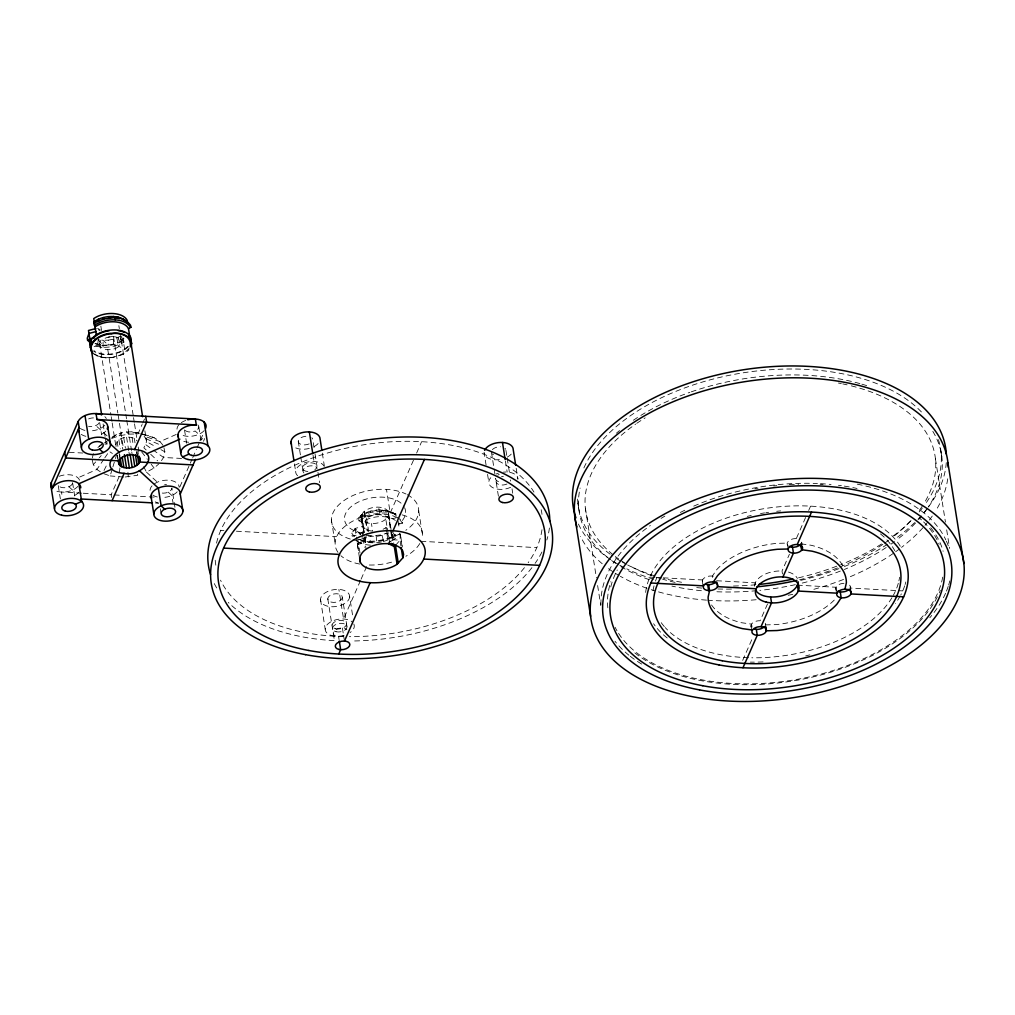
<?xml version="1.0" encoding="UTF-8"?>
<svg xmlns="http://www.w3.org/2000/svg" width="1015" height="1015" viewBox="0 0 1015 1015"><rect width="100%" height="100%" fill="white"/><g stroke="black" fill="none" stroke-linecap="round" stroke-linejoin="round"><path stroke-width="0.75" stroke-dasharray="5 3.75" d="M121.039 336.016L113.426 339.226L108.25 340.152L108.237 345.062L102.781 345.202L94.801 343.476M93.037 353.486C104.228 361.302 121.267 358.13 129.666 347.612M103.099 347.244L103.073 340.291L108.25 340.152M358.384 539.32L370.018 542.073L370.5 535.996L365.197 535.248M97.706 344.478L98.252 339.606L103.073 340.291L108.237 345.062L113.693 344.072L123.576 340.177L122.993 337.716M119.948 467.915L118.907 477.151L111.155 494.762L111.625 497.718M92.39 457.854L93.342 453.603M116.027 446.46C115.139 436.869 132.102 433.989 137.126 440.967M146.16 449.975L143.876 447.805L146.591 441.652L144.853 430.741M163.935 447.755L164.836 451.802L163.555 457.473L159.888 463.005M364.004 532.406C363.725 525.415 357.902 514.998 365.349 510.621A13.855 8.006 -9 0 1 388.339 511.877L392.399 538.178L389.494 542.581M359.386 557.514L356.95 540.652M389.671 542.67L385.738 518.919L388.314 516.064L388.58 512.981M392.399 538.178L392.069 536.707L400.291 534.575L399.999 540.145L395.482 545.499M765.247 625.456L765.5 624.327A7.333 4.238 -9 0 0 765.259 623.248M363.763 541.198L365.299 535.844L376.273 536.44L381.97 535.413L387.184 532.989L381.868 534.829L370.5 535.996M103.885 473.726L110.14 475.921L112.424 468.423M112.881 466.925L116.522 454.923M105.598 357.864L110.965 357.305M111.84 438.378L119.161 435.841L128.588 434.154L138.002 433.913L142.138 424.435M142.734 423.077L144.511 419.017M179.896 486.819L189.678 464.578M190.3 463.195L192.127 459.021M192.748 457.625L196.415 449.29M197.024 447.894L203.761 432.606M203.469 441.309L204.7 438.518M360.477 580.58L343.565 618.998L338.883 589.423M361.099 579.159L367.367 564.936A44.013 25.438 -9 0 0 394.036 561.422M413.46 460.239L390.217 513.044L386.474 489.382M416.607 453.096L421.631 441.677M742.676 660.397L753.219 636.43M767.518 603.963L760.121 620.749A7.333 4.238 -9 0 0 751.925 623.591L751.202 624.694A7.333 4.238 -9 0 0 751.189 626.902M782.489 573.97L782.019 571.014L789.416 554.228M805.593 517.498L796.306 538.584L796.775 541.541M808.676 510.469L810.592 506.142M104.025 470.465L107.514 463.386M121.813 336.434L118.78 342.321L118.26 337.551M395.368 520.454A22.165 12.802 -9 0 0 361.822 522.167L358.993 520.797L358.511 517.701L370.171 512.537L370.627 511.04C379.28 509.149 390.8 508.705 396.764 516.445M366.517 536.757L365.184 539.802L365.514 541.274L357.293 543.406M103.923 459.123L96.882 469.463L77.927 477.824M104.811 457.828L109.214 451.37L112.386 453.489M119.161 435.841L121.457 432.885L126.634 431.946L131.81 431.819L139.524 433.253M356.075 535.235L352.205 536.237L351.723 533.141L355.098 529.043L357.267 531.936L360.756 534.258L354.996 528.46L362.964 526.392A13.855 8.006 -9 0 0 372.645 531.099L371.452 523.499M100.333 471.759L96.882 469.463L93.278 464.667L98.265 458.983M99.254 457.841L101.246 455.57M100.599 357.166L105.738 357.432M127.814 346.394L124.617 349.147A20.173 11.66 -9 0 1 94.078 350.721M110.965 357.737L121.343 355.034L125.644 352.649L128.956 349.794L128.321 349.642M102.82 443.048L97.009 448.072L103.149 443.847M143.673 466.672L146.528 472.191L154.077 468.017L158.733 464.007M359.792 534.486L363.294 531.454L367.938 533.712M363.89 514.719C371.338 509.898 381.526 509.365 389.9 512.042L383.632 511.154L370.171 512.537M104.938 444.481L107.26 442.654L106.562 445.775L105.332 437.985M358.511 517.701L365.311 512.867L370.627 511.04M111.625 438.011L116.624 434.56L121.457 432.885M104.367 442.997L109.277 439.609M96.324 355.669L101.005 356.772M370.018 542.073L376.755 541.909L389.773 538.521L395.139 535.527L391.841 531.061M390.255 541.604L395.634 538.61L395.139 535.527M358.993 520.797L364.385 517.802A26.225 15.149 -9 0 1 395.774 517.003M112.475 436.856L116.624 434.56M363.992 535.882L360.756 515.392L365.311 512.867M123.576 340.177L123.893 342.22L119.098 344.351A21.252 12.281 -9 0 1 93.672 345.011M176.229 434.445L160.027 441.614L143.94 436.044L145.919 438.683L146.591 441.652L155.714 446.727M94.103 346.559L99.965 345.037A11 6.356 -9 0 1 101.081 340.05M123.995 338.782L121.064 339.543A11 6.356 -9 0 1 118.209 346.039L124.617 349.147L122.891 338.211M363.852 532.469L361.429 516.14M397.499 517.396L389.532 519.477A13.855 8.006 -9 0 0 366.555 518.221L360.756 515.392M398.565 524.184L402.435 523.169L401.94 520.086L397.588 517.993M364.804 538.064L365.501 542.441L357.546 544.509L356.811 541.249M125.175 476.999L137.736 475.223L136.441 470.795M123.614 477.037L110.14 475.921M843.985 583.333L843.046 583.359A7.333 4.238 -9 0 0 836.715 590.426M765.373 624.897L776.107 624.618A69.692 40.27 -9 0 0 836.068 598.152M69.236 452.297L82.799 453.033M181.609 458.45L163.555 457.473L153.455 450.216M81.669 493.15L61.496 492.047L62.435 497.972M83.217 493.239L111.155 494.762M114.251 494.939L157.706 497.312M155.536 503.059L158.645 503.224M220.775 530.35L223.909 530.528M236.432 531.213L336.65 536.681M361.556 538.052L365.527 538.267L364.816 533.827M420.933 541.287L536.808 547.631M649.904 577.078L661.64 577.725M663.214 577.814L702.57 579.958L703.509 585.871M716.615 580.732L755.236 582.838L755.947 587.279M797.384 585.148L836.005 587.254L836.944 593.166M895.699 590.514L850.05 588.028A7.333 4.238 -9 0 0 848.185 584.082M898.503 590.667L902.716 590.908M143.838 434.737C151.59 435.803 159.596 439.368 163.631 446.397M801.063 543.85L811.048 545.245A69.692 40.27 -9 0 1 842.526 565.406M713.253 576.266L711.502 576.025A7.333 4.238 -9 0 0 703.839 578.334A7.333 4.238 -9 0 0 703.281 583.13M140.971 433.633L146.756 435.156M154.267 437.782L136.632 432.504M391.841 512.194L399.39 516.648M131.81 431.819L138.002 433.913M395.279 513.907L387.299 510.608M123.893 342.22L123.259 340.571L116.941 338.046L118.349 346.914A11 6.356 -9 0 1 100.104 345.925L99.115 339.708M145.919 438.683L160.903 445.217M383.632 511.154L381.995 509.873L379.851 514.757L378.646 507.157M385.738 518.919L384.736 520.048A13.855 8.006 -9 0 1 361.759 518.792L361.505 517.675M383.086 529.221A13.855 8.006 -9 0 0 385.941 527.648L391.739 530.464M395.634 538.61L392.818 537.24A22.165 12.802 -9 0 1 382.947 541.604M362.292 532.571L362.812 536.922M160.928 449.632L164.836 451.802M97.643 328.34L100.257 329.824M391.93 512.791L395.317 514.516M94.712 353.905L96.869 355.339M145.894 444.773L152.199 449.302M107.108 435.892L95.854 425.577M185.238 430.462A7.333 4.238 -9 0 0 195.172 431.007L198.788 434.331M146.528 472.191L157.376 482.176M168.236 492.161L171.865 495.485L173.032 502.882M68.919 486.731L72.547 490.067M150.74 454.314L157.604 460.835M126.634 431.946L128.588 434.154M98.252 339.606L102.781 345.202M141.643 451.815L147.378 459.3M151.21 464.286L154.077 468.017M399.885 519.743L402.435 523.169M351.723 533.141L354.26 536.58L357.178 531.353M376.908 511.332L376.311 510.012M387.273 533.573L389.773 538.521M383.492 540.691L381.868 534.829M392.323 536.643L392.082 535.527L400.037 533.459L401.915 545.283M365.501 542.441L364.791 538.381M92.073 459.262L93.278 464.667M941.006 451.878L941.945 457.79M935.411 458.717L945.447 522.129M946.678 529.868L949.621 548.417M850.304 586.886L850.773 589.842M835.751 588.383L836.69 594.295M802.142 545.118L801.672 542.162A7.333 4.238 -9 0 1 801.419 543.291M788.186 549.001L787.247 543.088L776.513 543.368A69.692 40.27 -9 0 0 716.552 569.834L712.378 576.139L713.317 582.052M752.026 627.092L751.569 624.136L741.572 622.728A69.692 40.27 -9 0 1 711.54 604.953M750.948 625.824L751.646 630.264M702.317 581.1L703.255 587.013M585.363 508.198L596.389 577.801M597.619 585.528L600.804 605.638M577.89 503.212L578.829 509.124M516.178 468.308L517.904 479.194A14.667 8.475 -9 0 0 503.389 472.14M505.939 450.381L506.929 456.636M507.183 458.209L509.657 473.853M512.029 488.811L512.727 493.252M505.432 461.153L507.157 472.038M491.387 451.878L493.861 467.522M494.115 469.095L494.863 473.789M498.416 496.221L495.599 478.484A7.333 4.238 -9 0 0 500.979 482.062M486.084 465.073L484.104 452.627A14.667 8.475 -9 0 0 502.387 458.996M487.555 474.411L488.799 482.188M418.7 510.837L422.443 534.499M400.773 536.732L402.409 547.072M398.083 521.088L399.301 528.815M400.938 546.057L399.999 540.145L392.056 539.714L388.314 516.064M392.323 534.156L394.289 546.527M388.326 513.057L392.069 536.707M385.941 527.648L386.626 532.025M386.867 533.484L388.479 543.697M376.184 535.844L376.755 541.909M366.555 518.221L369.105 534.271M364.347 511.738L367.405 531.023M364.157 511.649L367.214 530.921M361.771 514.605L364.588 532.355M361.759 517.612L364.106 532.393M365.045 538.318L365.514 541.274M364.233 537.366L366.111 549.191M363.04 538.394L364.448 547.263M357.813 539.308L360.388 555.573M354.996 528.46L358.929 553.759M349.629 596.579A14.667 8.475 -9 0 1 327.756 606.234A14.667 8.475 -9 0 1 327.832 591.415A14.667 8.475 -9 0 1 349.629 596.579L352.827 616.803M322.301 453.083L324.28 465.53M331.385 519.82L335.128 543.482M342.347 597.327A7.333 4.238 -9 0 1 331.41 602.149A7.333 4.238 -9 0 1 331.448 594.739A7.333 4.238 -9 0 1 342.347 597.327L347.409 629.262M314.054 447.653L312.81 439.825A7.333 4.238 -9 0 0 311.846 437.782M315.043 453.908L317.023 466.431M317.961 472.343L319.598 482.696M342.41 628.044L344.237 639.615M313.039 455.266L314.028 461.482M338.604 636.697L339.061 639.59M327.794 598.825L334.607 641.797M298.258 441.322L300.491 455.405M300.745 456.966L303.409 473.84M320.524 599.573L325.206 629.135M294.439 463.855L295.67 471.632M198.826 426.922L201.401 443.187M184.502 429.903L186.62 443.2M174.935 507.297L171.903 488.088A7.333 4.238 -9 0 1 160.966 492.909M160.383 508.794L161.093 513.235M121.432 341.167L133.295 416.061M133.536 417.622L134.272 422.303M134.526 423.864L137 439.47M118.857 325.65L119.326 328.606M120.43 335.559L121.204 340.431A11 6.356 -9 0 0 102.959 339.441L102.82 338.553M113.515 336.688L126.494 418.662M126.735 420.21L131.519 450.533M107.793 349.668L117.841 413.08M118.083 414.628L123.475 448.655M100.853 326.132L101.551 330.56M99.597 343.413L110.965 415.186M111.219 416.746L111.954 421.428M112.196 422.989L115.659 444.836M103.111 423.966L105.091 436.425M99.736 422.976L101.614 434.801M72.585 482.658L74.691 495.967M58.261 485.627L60.367 498.936M138.192 447.019L138.89 451.459M137.9 451.358L138.37 454.314M136.936 451.865L137.406 454.822M134.323 438.378L135.008 442.819M136.403 451.688L136.873 454.644M132.064 437.592L133.219 444.989M131.76 452.005L132.216 454.961M126.609 437.3L128.702 450.597M128.93 452.081L129.4 455.037M123.779 437.808L125.403 448.161M121.153 438.721L122.777 449.061M118.882 439.964L120.278 448.846M119.529 453.477L119.998 456.433M117.144 441.474L118.298 448.871M119.224 454.783L119.922 459.211M117.423 455.329L117.88 458.285M117.283 455.189L118.222 461.102M127.928 472.33L128.321 476.923M113.426 339.226L113.693 344.072M309.156 443.898A7.333 4.238 -9 0 1 298.321 441.868A7.333 4.238 -9 0 1 307.444 436.247M493.506 454.682A7.333 4.238 -9 0 1 492.351 453.908M492.377 449.632A7.333 4.238 -9 0 1 500.573 446.803M504.975 448.338A7.333 4.238 -9 0 1 505.698 449.29M318.114 443.542A14.667 8.475 -9 0 1 313.851 446.714M309.258 448.44A14.667 8.475 -9 0 1 295.213 447.678M511.243 454.098A14.667 8.475 -9 0 1 505.901 457.778M541.972 529.741A165.064 95.385 -9 0 1 528.155 562.741M524.438 567.664A165.064 95.385 -9 0 1 349.376 636.671M343.375 636.595A165.064 95.385 -9 0 1 220.521 580.161M215.814 565.177A165.064 95.385 -9 0 1 215.142 558.973M216.538 543.126A165.064 95.385 -9 0 1 363.23 444.875A165.064 95.385 -9 0 1 533.979 492.11M541.173 509.733A165.064 95.385 -9 0 1 541.997 514.339M344.123 635.707A7.333 4.238 -9 0 1 334.189 635.162A7.333 4.238 -9 0 1 336.891 629.046A7.333 4.238 -9 0 1 346.813 629.592M353.829 623.984A14.667 8.475 -9 0 1 350.01 632.637M343.476 635.517A14.667 8.475 -9 0 1 326.069 631.977A14.667 8.475 -9 0 1 333.643 620.52A14.667 8.475 -9 0 1 352.383 622.068M297.598 475.705A14.667 8.475 -9 0 1 304.69 462.802A14.667 8.475 -9 0 1 324.293 466.481M510.583 487.352A14.667 8.475 -9 0 1 493.024 487.796A14.667 8.475 -9 0 1 490.765 477.71M496.107 474.03A14.667 8.475 -9 0 1 498.416 473.168M497.743 475.236A7.333 4.238 -9 0 1 499.253 474.411M307.849 471.506A7.333 4.238 -9 0 1 303.168 466.05A7.333 4.238 -9 0 1 313.94 463.246A7.333 4.238 -9 0 1 314.878 469.679M549.394 528.003A172.41 99.622 -9 0 1 546.831 540.005M541.947 551.995A172.41 99.622 -9 0 1 535.095 563.363M531.923 567.664A172.41 99.622 -9 0 1 351.228 641.011M334.036 640.617A172.41 99.622 -9 0 1 228.273 602.403M216.703 587.951A172.41 99.622 -9 0 1 213.493 581.988M303.904 472.927A7.333 4.238 -9 0 1 307.456 466.469A7.333 4.238 -9 0 1 317.251 468.308M510.621 479.943A7.333 4.238 -9 0 1 510.367 481.072M506.967 484.028A7.333 4.238 -9 0 1 498.187 484.244A7.333 4.238 -9 0 1 497.058 479.207M501.486 476.758A7.333 4.238 -9 0 1 503.364 476.416M370.513 545.169A26.225 15.149 -9 0 1 355.643 540.424M381.551 541.934A22.165 12.802 -9 0 1 358.257 538.128M404.592 507.652A30.818 17.801 -9 0 1 398.73 524.197M362.533 533.015A30.818 17.801 -9 0 1 354.514 504.176A30.818 17.801 -9 0 1 404.021 506.587M407.307 494.686A44.013 25.438 -9 0 1 405.822 530.299M399.517 534.004A44.013 25.438 -9 0 1 353.106 539.802M350.353 539.067A44.013 25.438 -9 0 1 341.509 502.425A44.013 25.438 -9 0 1 406.013 494.013M402.118 514.871A44.013 25.438 -9 0 1 421.885 538.572M419.779 543.533A44.013 25.438 -9 0 1 405.911 556.245M359.716 564.048A44.013 25.438 -9 0 1 340.913 555.712M337.982 552.376A44.013 25.438 -9 0 1 350.543 522.395A44.013 25.438 -9 0 1 400.735 514.516M905.811 581.963A132.052 76.315 -9 0 1 905.101 584.513M904.695 585.795A132.052 76.315 -9 0 1 900.889 594.714M900.203 595.983A132.052 76.315 -9 0 1 895.446 603.494M809.83 654.865A132.052 76.315 -9 0 1 805.669 655.906M763.09 661.92A132.052 76.315 -9 0 1 750.377 662.123M667.198 637.966A132.052 76.315 -9 0 1 655.982 626.978M655.157 625.9A132.052 76.315 -9 0 1 653.597 623.718M645.642 592.405A132.052 76.315 -9 0 1 759.601 509.428A132.052 76.315 -9 0 1 900.457 546.489M788.084 545.689A7.333 4.238 -9 0 1 787.12 543.659L787.374 542.53A7.333 4.238 -9 0 1 798.056 538.825M754.488 586.239A22.013 12.713 -9 0 1 782.019 571.014M788.49 572.079A22.013 12.713 -9 0 1 797.409 578.499M899.569 577.256A124.718 72.065 -9 0 1 898.897 580.872M898.3 583.282A124.718 72.065 -9 0 1 893.327 595.31M891.957 597.695A124.718 72.065 -9 0 1 751.823 657.783M748.651 657.707A124.718 72.065 -9 0 1 665.206 627.562M664.33 626.585A124.718 72.065 -9 0 1 659.725 620.47M653.051 590.73A124.718 72.065 -9 0 1 654.32 584.703M655.474 581.087A124.718 72.065 -9 0 1 656.921 577.472M747.268 516.394A124.718 72.065 -9 0 1 751.214 515.468M760.527 513.577A124.718 72.065 -9 0 1 764.549 512.892M765.894 512.677A124.718 72.065 -9 0 1 768.583 512.283M776.678 511.294A124.718 72.065 -9 0 1 780.725 510.913M880.474 533.903A124.718 72.065 -9 0 1 894.786 550.714M942.694 577.154A168.744 97.503 -9 0 1 794.402 679.834A168.744 97.503 -9 0 1 617.678 631.914M616.993 630.759A168.744 97.503 -9 0 1 615.103 627.257M610.764 586.911A168.744 97.503 -9 0 1 617.298 569.973M754.957 488.723A168.744 97.503 -9 0 1 758.065 488.177M773.684 485.969A168.744 97.503 -9 0 1 776.805 485.627M789.315 484.612A168.744 97.503 -9 0 1 798.653 484.218M820.107 484.523A168.744 97.503 -9 0 1 823.114 484.713M919.26 517.916A168.744 97.503 -9 0 1 921.493 519.896M923.625 521.926A168.744 97.503 -9 0 1 939.154 544.294M947.706 478.814A188.549 108.948 -9 0 1 935.411 511.281M932.265 516.026A188.549 108.948 -9 0 1 928.801 520.733M927.875 521.9A188.549 108.948 -9 0 1 925.008 525.377M922.99 527.66A188.549 108.948 -9 0 1 901.548 547.377M899.214 549.153A188.549 108.948 -9 0 1 895.623 551.767M893.162 553.492A188.549 108.948 -9 0 1 847.627 577.789M843.528 579.438A188.549 108.948 -9 0 1 812.14 589.778M792.74 594.371A188.549 108.948 -9 0 1 788.211 595.272M756.175 599.725A188.549 108.948 -9 0 1 707.975 600.233M706.503 600.131A188.549 108.948 -9 0 1 651.237 589.69M647.037 588.281A188.549 108.948 -9 0 1 620.355 576.304M619.036 575.53A188.549 108.948 -9 0 1 615.141 573.171M612.629 571.547A188.549 108.948 -9 0 1 606.666 567.309M602.225 563.744A188.549 108.948 -9 0 1 580.555 536.402M940.347 590.273A170.203 98.353 -9 0 1 939.243 592.9M937.378 596.833A170.203 98.353 -9 0 1 796.75 680.291A170.203 98.353 -9 0 1 632.117 650.64M607.833 607.807A170.203 98.353 -9 0 1 610.84 581.671M680.329 512.461A170.203 98.353 -9 0 1 686.927 509.226M693.714 506.142A170.203 98.353 -9 0 1 817.43 483.508M820.488 483.66A170.203 98.353 -9 0 1 831.044 484.459M838.453 485.284A170.203 98.353 -9 0 1 841.372 485.678M844.277 486.109A170.203 98.353 -9 0 1 851.42 487.327M852.841 487.593A170.203 98.353 -9 0 1 857.028 488.456M930.73 527.775A170.203 98.353 -9 0 1 943.125 551.323M932.823 431.375A183.411 105.991 -9 0 1 928.243 507.081M927.469 508.236A183.411 105.991 -9 0 1 923.295 513.958M921.493 516.229A183.411 105.991 -9 0 1 918.638 519.591M915.619 522.928A183.411 105.991 -9 0 1 896.791 539.879M894.519 541.604A183.411 105.991 -9 0 1 891.018 544.154M886.197 547.478A183.411 105.991 -9 0 1 844.34 569.466M840.357 571.064A183.411 105.991 -9 0 1 801.165 583.333M795.341 584.665A183.411 105.991 -9 0 1 759.842 590.375M756.873 590.667A183.411 105.991 -9 0 1 714.217 591.644M701.403 590.717A183.411 105.991 -9 0 1 671.917 586.086M649.219 579.667A183.411 105.991 -9 0 1 619.429 565.748M615.737 563.388A183.411 105.991 -9 0 1 611.068 560.115M607.744 557.552A183.411 105.991 -9 0 1 580.111 488.05M616.397 433.215A183.411 105.991 -9 0 1 619.569 430.538M633.347 420.261A183.411 105.991 -9 0 1 638.308 417M640.858 415.414A183.411 105.991 -9 0 1 689.895 392.323M691.278 391.841A183.411 105.991 -9 0 1 860.492 383.759M861.9 384.165A183.411 105.991 -9 0 1 867.47 385.878M946.285 462.637A188.549 108.948 -9 0 1 928.7 506.561M926.923 508.896A188.549 108.948 -9 0 1 922.14 514.694M921.125 515.836A188.549 108.948 -9 0 1 917.966 519.249M914.629 522.611A188.549 108.948 -9 0 1 894.951 539.067M887.516 544.192A188.549 108.948 -9 0 1 844.391 566.522M838.898 568.679A188.549 108.948 -9 0 1 799.883 580.567M731.46 589.081A188.549 108.948 -9 0 1 717.935 588.992M701.72 588.066A188.549 108.948 -9 0 1 695.922 587.507M653.647 579.197A188.549 108.948 -9 0 1 626.826 568.869M623.984 567.448A188.549 108.948 -9 0 1 619.835 565.228M618.49 564.48A188.549 108.948 -9 0 1 611.994 560.534M610.751 559.709A188.549 108.948 -9 0 1 577.484 521.913M938.418 439.66A183.411 105.991 -9 0 1 924.919 504.62M922.356 508.046A183.411 105.991 -9 0 1 918.677 512.562M910.404 521.38A183.411 105.991 -9 0 1 890.092 538.242M881.527 544.002A183.411 105.991 -9 0 1 840.75 564.632M836.741 566.192A183.411 105.991 -9 0 1 795.861 578.436M755.934 584.754A183.411 105.991 -9 0 1 732.221 586.048M681.573 582.267A183.411 105.991 -9 0 1 663.658 578.41M655.132 576A183.411 105.991 -9 0 1 627.676 565M626.306 564.289A183.411 105.991 -9 0 1 622.322 562.107M619.746 560.597A183.411 105.991 -9 0 1 611.271 555.027M610.129 554.19A183.411 105.991 -9 0 1 577.548 496.259M583.879 467.953A183.411 105.991 -9 0 1 742.155 372.974A183.411 105.991 -9 0 1 922.838 413.473M949.786 580.923A176.813 102.172 -9 0 1 948.644 585.033M948.2 586.404A176.813 102.172 -9 0 1 946.145 591.885M945.561 593.242A176.813 102.172 -9 0 1 929.803 617.754M641.645 664.064A176.813 102.172 -9 0 1 630.214 656.248M628.957 655.259A176.813 102.172 -9 0 1 614.989 641.252M600.994 604.724A176.813 102.172 -9 0 1 650.374 525.478M661.082 518.399A176.813 102.172 -9 0 1 664.838 516.14M857.256 484.142A176.813 102.172 -9 0 1 863.016 485.386M865.858 486.058A176.813 102.172 -9 0 1 872.811 487.885M874.169 488.278A176.813 102.172 -9 0 1 945.828 539.891M946.399 541.135A176.813 102.172 -9 0 1 948.403 546.197M851.344 385.865A176.813 102.172 -9 0 1 923.916 503.554M922.204 506.231A176.813 102.172 -9 0 1 918.27 511.763M911.026 520.441A176.813 102.172 -9 0 1 891.881 537.849M888.582 540.335A176.813 102.172 -9 0 1 884.014 543.583M882.847 544.383A176.813 102.172 -9 0 1 838.948 567.334M837.477 567.918A176.813 102.172 -9 0 1 799.693 579.73M675.102 582.394A176.813 102.172 -9 0 1 662.529 579.172M661.171 578.778A176.813 102.172 -9 0 1 655.83 577.091M651.719 575.67A176.813 102.172 -9 0 1 628.196 564.974M624.504 562.792A176.813 102.172 -9 0 1 620.952 560.508M618.655 558.948A176.813 102.172 -9 0 1 615.356 556.537M613.035 554.723A176.813 102.172 -9 0 1 635.606 424.13M636.76 423.331A176.813 102.172 -9 0 1 645.159 417.863M838.415 383.036A176.813 102.172 -9 0 1 841.334 383.607M842.793 383.898A176.813 102.172 -9 0 1 847.094 384.85M104.811 425.222A14.667 8.475 -9 0 1 89.663 430.931M84.917 430.398A14.667 8.475 -9 0 1 79.601 427.822M104.862 416.67A14.667 8.475 -9 0 1 106.296 418.586M72.331 483.787A7.333 4.238 -9 0 1 66.229 487.543A7.333 4.238 -9 0 1 58.984 486.185M77.889 486.388A14.667 8.475 -9 0 1 54.988 490.511M59.187 476.289A14.667 8.475 -9 0 1 79.855 481.909M78.815 492.3A14.667 8.475 -9 0 1 73.473 495.98M105.75 431.134A14.667 8.475 -9 0 1 100.409 434.813M85.856 436.31A14.667 8.475 -9 0 1 80.54 433.735M99.254 422.633A7.333 4.238 -9 0 1 88.571 426.325M88.61 418.916A7.333 4.238 -9 0 1 94.141 417.914M164.646 484.561A7.333 4.238 -9 0 1 166.523 484.51M177.206 491.818A14.667 8.475 -9 0 1 162.045 497.515M157.312 496.982A14.667 8.475 -9 0 1 151.996 494.407M150.068 490.334A14.667 8.475 -9 0 1 152.034 485.855M154.356 483.838A14.667 8.475 -9 0 1 170.228 480.361A14.667 8.475 -9 0 1 179.173 487.34M197.862 424.892A7.333 4.238 -9 0 1 195.172 431.007M202.746 438.582A14.667 8.475 -9 0 1 199.727 440.244M188.676 442.236A14.667 8.475 -9 0 1 182.167 440.688M204.129 430.652A14.667 8.475 -9 0 1 181.228 434.775M177.003 429.167A14.667 8.475 -9 0 1 178.97 424.689M181.292 422.684A14.667 8.475 -9 0 1 187.826 419.804M158.239 502.907A14.667 8.475 -9 0 1 155.232 501.854M112.97 336.27A20.173 11.66 -9 0 1 107.78 337.196M100.104 330.763A11 6.356 -9 0 1 98.379 329.621M123.259 340.571A20.173 11.66 -9 0 1 94.966 343.489M128.436 346.534A20.909 12.079 -9 0 1 93.482 351.025M335.635 628.767A7.333 4.238 -9 0 0 346.559 623.933A7.333 4.238 -9 0 0 335.673 621.358A7.333 4.238 -9 0 0 335.635 628.767M336.092 631.723A7.333 4.238 -9 0 0 347.029 626.889A7.333 4.238 -9 0 0 336.13 624.314A7.333 4.238 -9 0 0 336.092 631.723"/><path stroke-width="1.5" d="M111.092 333.783C118.336 331.461 134.729 335.648 131.037 346.635L130.339 346.597C132.699 326.411 93.253 331.486 91.007 347.625L101.627 414.615M93.913 323.062L94.205 321.527C105.205 314.396 122.028 314.13 130.554 325.269L130.872 327.312L128.499 328.682A20.173 11.66 -9 0 0 95.042 326.855L93.913 323.062L103.923 318.951L118.362 317.175L124.261 320.055L127.598 322.275L127.649 323.366L127.192 320.41A20.173 11.66 -9 0 0 93.735 318.57L94.839 325.523M93.037 353.486C84.182 342.727 101.703 333.453 111.092 333.351M140.273 460.328C137.507 450.977 117.626 454.263 118.806 464.198C124.096 471.556 142.366 467.89 139.816 457.372M402.815 557.895L403.577 554.469L402.853 551.196A22.165 12.802 -9 0 0 366.111 549.191C362 552.02 358.155 557.095 360.35 562.259A22.165 12.802 -9 0 0 397.093 564.264L402.815 557.895L401.179 547.542M766.185 631.368L766.439 630.239A7.333 4.238 -9 0 0 761.06 626.661A7.333 4.238 -9 0 0 752.864 629.503L752.14 630.607A7.333 4.238 -9 0 0 757.253 635.314A7.333 4.238 -9 0 0 766.185 631.368L765.475 626.94M844.924 589.246L846.37 582.8A69.692 40.27 -9 0 0 811.987 551.17L801.99 549.762L801.063 543.85M51.232 487.06A14.667 8.475 -9 0 1 51.258 482.632L78.18 421.479A14.667 8.475 -9 0 1 101.627 414.729M80.794 487.822A14.667 8.475 -9 0 0 68.183 480.641A14.667 8.475 -9 0 0 52.196 488.545L79.119 427.391L78.18 421.479M112.094 500.687L124.122 473.345C142.379 477.761 163.352 451.561 134.602 449.556C116.344 445.141 95.385 471.341 124.122 473.345M134.602 449.556L146.642 422.227L145.703 416.302M180.213 494.127L195.514 459.376M338.756 654.028L340.659 649.714L339.289 641.036M344.466 641.061L370.171 582.673M393.021 530.782L424.448 459.427M742.967 667.756L757.253 635.314L756.315 629.402M761.06 626.661L771.54 602.885L770.601 596.972M782.958 576.926L793.438 553.15L792.499 547.237M797.244 544.497A7.333 4.238 -9 0 1 802.357 549.204L801.622 550.308A7.333 4.238 -9 0 1 793.438 553.15A7.333 4.238 -9 0 1 788.059 549.572L788.312 548.443A7.333 4.238 -9 0 1 797.244 544.497L811.518 512.067M713.317 582.052L717.491 575.746A69.692 40.27 -9 0 1 777.452 549.28L788.186 549.001M93.215 338.198L96.4 335.432A20.173 11.66 -9 0 1 109.265 330.687M397.093 564.264L394.289 546.527L395.482 545.499L391.08 543.355M90.335 342.778L87.595 340.241L89.815 338.744L94.255 337.894M94.23 325.105L99.153 322.745A21.252 12.281 -9 0 1 127.915 324.318L130.872 327.312M112.005 469.12L78.865 483.749L81.669 501.486L75.364 504.277M146.718 453.794L179.858 439.165M182.675 456.902L188.98 454.111M90.982 350.759L91.667 350.556L91.007 347.625L90.284 347.676M95.829 328.568L88.495 330.471L90.944 345.899M96.298 331.524L88.965 333.428L87.277 338.198L87.595 340.241M130.377 340.507L131.075 340.329M94.205 321.527L98.836 320.715L98.353 319.243M131.76 343.413L131.037 343.489L142.633 416.721M705.933 584.424A7.333 4.238 -9 0 0 707.696 584.665L709.574 584.627A7.333 4.238 -9 0 0 715.88 581.836M650.831 582.991L703.509 585.871A7.333 4.238 -9 0 0 708.622 590.578L710.513 590.54A7.333 4.238 -9 0 0 717.554 586.645L756.175 588.751M91.198 341.23L90.5 341.192L91.007 344.453L91.718 344.491M96.983 419.512L196.301 424.942L195.362 419.017L96.044 413.6L96.983 419.512A14.667 8.475 -9 0 1 107.209 428.926M118.831 460.873L65.658 457.968L64.719 452.056M193.066 464.933L139.892 462.028L138.966 456.116M81.048 498.987L152.44 502.882M223.592 548.087L339.467 554.431M423.737 559.037L539.612 565.368M903.655 596.82L850.989 593.94A7.333 4.238 -9 0 0 845.863 589.233L843.985 589.271A7.333 4.238 -9 0 0 836.944 593.166L798.31 591.06L797.384 585.148M108.377 316.629L109.379 317.961L113.553 316.502L114.835 317.822L119.91 318.545M752.496 630.049L742.511 628.64A69.692 40.27 -9 0 1 708.127 597.023L709.574 590.565L708.635 584.64M388.479 543.697L394.289 546.527M122.498 318.621L124.261 320.055M110.47 444.075L119.415 452.297M139.321 470.605L158.315 488.088L161.131 505.825A14.667 8.475 -9 0 0 161.055 520.644A14.667 8.475 -9 0 0 182.916 510.989L180.112 493.252A14.667 8.475 -9 0 0 163.707 486.464A14.667 8.475 -9 0 0 151.489 498.403M99.597 449.226L103.213 452.563M164.747 509.162A7.333 4.238 -9 0 0 164.709 516.559A7.333 4.238 -9 0 0 175.646 511.738A7.333 4.238 -9 0 0 164.747 509.162L161.131 505.825A14.667 8.475 -9 0 1 182.916 510.989M125.67 320.727L126.989 322.478M103.187 317.568L103.923 318.951M947.959 462.992L963.882 563.515A188.549 108.948 -9 0 1 694.044 696.988A188.549 108.948 -9 0 1 673.82 509.213A188.549 108.948 -9 0 1 963.882 563.515M850.278 589.499L850.989 593.94A7.333 4.238 -9 0 1 842.057 597.873L840.306 597.632A7.333 4.238 -9 0 1 836.944 593.166M840.242 591.834L841.181 597.759L837.007 604.065A69.692 40.27 -9 0 1 777.046 630.531L766.312 630.81L765.602 626.369M801.622 550.308L800.695 544.395A7.333 4.238 -9 0 1 789.239 546.463M716.856 582.204L717.554 586.645A7.333 4.238 -9 0 0 714.192 582.179L712.428 581.938A7.333 4.238 -9 0 0 703.509 585.871M707.696 584.665L708.622 590.578M574.68 515.76L590.603 616.295M515.683 465.187L513.222 449.632A14.667 8.475 -9 0 0 500.611 442.451A14.667 8.475 -9 0 0 484.612 450.356M502.476 442.477L505.178 459.592M395.482 545.499L398.286 563.236M359.653 557.819L360.35 562.259M321.818 449.962L320.093 439.076A14.667 8.475 -9 0 0 303.675 432.289A14.667 8.475 -9 0 0 291.47 444.227M309.347 431.921L312.798 453.705M290.988 442.071L293.944 460.747M204.18 422.1L207.923 445.75M177.93 435.08L180.746 452.83M128.499 328.682L129.857 337.259A20.173 11.66 -9 0 0 128.677 335.457M130.694 344.466L131.037 346.635M151.007 496.246L153.811 513.983M114.835 317.822L115.152 319.865M95.042 326.855L96.4 335.432M107.717 426.655L110.534 444.405A14.667 8.475 -9 0 1 88.66 454.06A14.667 8.475 -9 0 1 88.736 439.241L84.994 415.579M78.612 429.649L81.428 447.399M51.258 482.632L52.196 488.545M50.75 484.904L54.493 508.553M137.406 454.822L138.801 463.69M135.426 454.847L137.063 465.2M132.94 454.618L134.792 466.443M130.072 454.048L132.153 467.357M127.243 454.568L129.336 467.864M124.414 454.631L126.507 467.94M122.257 457.219L123.881 467.572M120.227 457.917L121.622 466.786M118.971 459.719L119.897 465.631M118.349 461.241L118.806 464.198M210.562 574.604A172.41 99.622 -9 0 1 363.649 440.523A172.41 99.622 -9 0 1 549.787 521.393M764.511 626.572A7.333 4.238 -9 0 1 754.564 629.16M849.314 589.131A7.333 4.238 -9 0 1 841.118 591.961L839.367 591.72A7.333 4.238 -9 0 1 837.87 591.187M798.145 581.747A22.013 12.713 -9 0 1 780.04 596.236A22.013 12.713 -9 0 1 755.769 590.489M576.926 526.937A188.549 108.948 -9 0 1 743.551 381.881A188.549 108.948 -9 0 1 948.276 467.268M575.936 517.853A188.549 108.948 -9 0 1 738.019 370.653A188.549 108.948 -9 0 1 946.335 454.01M792.943 579.07A183.411 105.991 -9 0 1 758.903 584.462M796.902 580.39A176.813 102.172 -9 0 1 757 586.81M79.107 431.819A14.667 8.475 -9 0 1 79.119 427.391M88.736 439.241A14.667 8.475 -9 0 1 110.534 444.405M187.826 419.804A14.667 8.475 -9 0 1 205.601 428.444M178.424 437.249A14.667 8.475 -9 0 1 196.301 424.942M90.995 340.558A20.173 11.66 -9 0 1 89.815 338.744M118.222 330.636A20.173 11.66 -9 0 1 124.705 332.514M90.462 347.511A20.909 12.079 -9 0 1 107.869 330.484A20.909 12.079 -9 0 1 131.252 340.152M309.372 491.958A7.333 4.238 -9 0 0 320.309 487.137A7.333 4.238 -9 0 0 309.41 484.548A7.333 4.238 -9 0 0 309.372 491.958M502.501 502.514A7.333 4.238 -9 0 0 513.438 497.693A7.333 4.238 -9 0 0 502.539 495.104A7.333 4.238 -9 0 0 502.501 502.514M338.909 649.46A7.333 4.238 -9 0 0 349.845 644.639A7.333 4.238 -9 0 0 338.947 642.051A7.333 4.238 -9 0 0 338.909 649.46M305.515 654.65A172.41 99.622 -9 0 0 552.261 532.609A172.41 99.622 -9 0 0 287.029 482.937A172.41 99.622 -9 0 0 305.515 654.65M308.75 650.475A165.064 95.385 -9 0 0 545.004 533.636A165.064 95.385 -9 0 0 291.051 486.084A165.064 95.385 -9 0 0 308.75 650.475M359.665 581.202A44.013 25.438 -9 0 0 425.26 552.236A44.013 25.438 -9 0 0 359.881 536.757A44.013 25.438 -9 0 0 359.665 581.202M699.538 689.908A176.077 101.741 -9 0 0 951.537 565.266A176.077 101.741 -9 0 0 680.659 514.542A176.077 101.741 -9 0 0 699.538 689.908M702.786 685.734A168.744 97.503 -9 0 0 944.28 566.294A168.744 97.503 -9 0 0 684.681 517.688A168.744 97.503 -9 0 0 702.786 685.734M722.211 660.74A124.718 72.065 -9 0 0 900.711 572.447A124.718 72.065 -9 0 0 708.825 536.529A124.718 72.065 -9 0 0 722.211 660.74M766.274 602.136A22.013 12.713 -9 0 0 799.071 587.66A22.013 12.713 -9 0 0 766.388 579.92A22.013 12.713 -9 0 0 766.274 602.136M718.975 664.901A132.052 76.315 -9 0 0 907.968 571.432A132.052 76.315 -9 0 0 704.803 533.382A132.052 76.315 -9 0 0 718.975 664.901M65.391 511.141A7.333 4.238 -9 0 0 76.328 506.307A7.333 4.238 -9 0 0 65.429 503.732A7.333 4.238 -9 0 0 65.391 511.141M61.737 515.214A14.667 8.475 -9 0 0 83.598 505.559A14.667 8.475 -9 0 0 61.813 500.395A14.667 8.475 -9 0 0 61.737 515.214M92.327 449.975A7.333 4.238 -9 0 0 103.251 445.154A7.333 4.238 -9 0 0 92.365 442.565A7.333 4.238 -9 0 0 92.327 449.975M191.645 455.405A7.333 4.238 -9 0 0 202.569 450.584A7.333 4.238 -9 0 0 191.683 447.996A7.333 4.238 -9 0 0 191.645 455.405M187.978 459.478A14.667 8.475 -9 0 0 209.851 449.835A14.667 8.475 -9 0 0 188.054 444.672A14.667 8.475 -9 0 0 187.978 459.478"/></g></svg>
